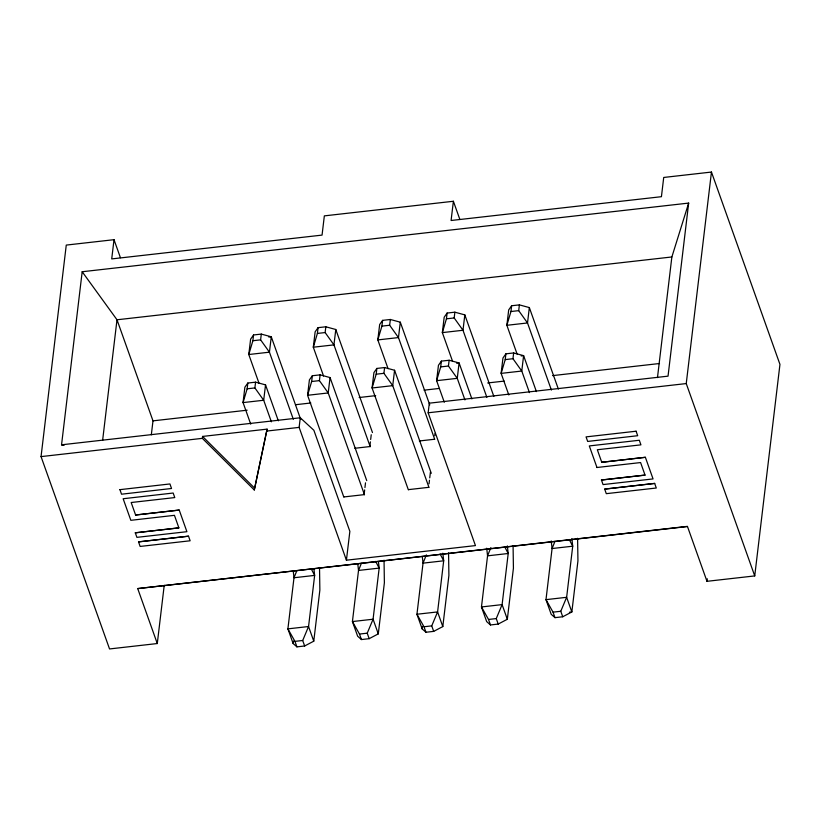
<?xml version="1.0" encoding="UTF-8"?>
<svg xmlns="http://www.w3.org/2000/svg" width="821" height="821" viewBox="0 0 821 821"><rect width="100%" height="100%" fill="white"/><g stroke="black" fill="none" stroke-linecap="round" stroke-linejoin="round"><path stroke-width="1.23" d="M164.231 585.281L157.283 643.541L109.542 648.949L41.05 456.609L66.265 245.089L114.016 239.681L120.43 257.712M61.554 444.808L82.182 271.741L688.665 203.085L668.037 376.151L429.311 403.173L428.162 412.789L475.451 545.596L346.421 560.199L299.131 427.392L300.27 417.776L61.554 444.808L64.017 445.403M114.016 239.681L111.718 258.913L322.058 235.104L324.346 215.872L453.387 201.268L459.811 219.31M102.615 440.415L117.003 319.78L82.182 271.741M135.619 515.054L131.175 502.514L174.77 497.577L173.159 493.031L123.15 498.737L130.837 520.319L174.442 515.331L178.886 527.872L135.28 532.808L136.902 537.355L186.901 531.69L179.224 510.067L135.619 515.003L179.224 510.067M135.28 532.808L178.886 527.872M138.513 541.901L188.522 536.185L190.133 540.782L140.134 546.437L138.523 541.85L188.522 536.185M151.321 434.822L152.993 420.855L117.003 319.78L671.865 256.963L688.665 203.085M202.346 438.352L202.582 436.433L267.092 429.126L254.294 489.983L202.346 438.352L41.05 456.609M250.733 424.159L243.057 402.588L247.142 388.805L247.829 383.038L255.577 382.165L265.532 384.875L278.34 420.824M259.026 383.274L248.784 354.518L252.878 340.736L253.566 334.968L261.304 334.096L271.269 336.795L300.712 419.48M271.382 421.82L263.695 400.258L254.89 387.933L255.577 382.165M293.323 419.285L269.432 352.178L260.616 339.863L261.304 334.096M265.532 384.875L263.695 400.258L243.057 402.588L244.884 387.204L247.829 383.038M254.294 489.983L267.092 429.126M343.845 497.146L307.577 395.291L311.662 381.508L312.349 375.741L320.098 374.858L330.052 377.568L366.751 480.624M323.546 375.977L313.304 347.211L317.399 333.429L318.086 327.661L325.824 326.789L335.789 329.498L372.477 432.554M364.493 494.806L328.215 392.951L319.41 380.626L320.098 374.858M370.22 446.737L333.952 344.882L325.137 332.556L325.824 326.789M319.523 567.496L319.862 590.063L313.766 641.18L304.653 645.983L296.915 646.866L293.128 643.52L293.425 641.027M330.052 377.568L328.215 392.951L307.577 395.291L309.404 379.907L312.349 375.741M335.789 329.498L333.952 344.882L313.304 347.211L315.141 331.828L318.086 327.661M346.421 560.199L349.859 531.351L313.868 430.276L300.27 417.776M408.365 489.839L372.087 387.984L376.182 374.202L376.87 368.434L384.608 367.562L394.573 370.261L431.271 473.317M388.066 368.67L377.824 339.915L381.909 326.132L382.607 320.364L390.344 319.482L400.299 322.191L429.752 404.876M364.657 489.921L364.093 494.653L344.091 496.91M364.945 487.551L365.509 482.82M370.394 441.842L369.83 446.573L354.826 448.276M370.671 439.481L371.236 434.74M429.014 487.51L392.736 385.644L383.92 373.329L384.608 367.562M434.74 439.43L398.472 337.575L389.657 325.249L390.344 319.482M394.573 370.261L392.736 385.644L372.087 387.984L373.924 372.601L376.87 368.434M400.299 322.191L398.472 337.575L377.824 339.915L379.661 324.531L382.607 320.364M357.802 564.099L358.52 570.441L352.425 621.559L357.648 636.213L361.435 639.559L369.173 638.676L378.286 633.874L384.382 582.766L384.043 560.189M453.387 201.268L451.088 220.5L661.428 196.691L663.717 177.459L711.458 172.051L779.95 364.391L754.735 575.911L706.984 581.319L687.423 526.364L137.712 588.585L157.283 643.541M444.294 402.249L436.608 380.677L440.703 366.895L441.39 361.127L449.128 360.255L459.093 362.954L471.89 398.914M452.587 361.363L442.345 332.608L446.429 318.825L447.117 313.058L454.865 312.185L464.819 314.884L493.842 396.379M429.044 483.795L429.465 480.244M429.742 477.884L430.45 471.962M434.771 435.725L435.058 433.355M464.943 399.909L457.256 378.337L448.44 366.022L449.128 360.255M486.884 397.374L462.993 330.268L454.177 317.953L454.865 312.185M448.564 552.892L448.902 575.459L442.806 626.577L433.693 631.38L425.955 632.252L422.158 628.907L422.456 626.413M464.819 314.884L462.993 330.268L442.345 332.608L444.182 317.224L447.117 313.058M508.815 394.942L501.128 373.381L505.223 359.598L505.91 353.83L513.648 352.948L523.613 355.657L536.411 391.607M517.107 354.067L506.865 325.301L510.949 311.518L511.637 305.751L519.385 304.878L529.34 307.577L558.362 389.072M529.463 392.612L521.776 371.041L512.961 358.715L513.648 352.948M551.404 390.078L527.513 322.961L518.698 310.646L519.385 304.878M529.34 307.577L527.513 322.961L506.865 325.301L508.692 309.917L511.637 305.751M486.699 548.223L487.561 555.838L481.465 606.955L486.679 621.61L490.476 624.955L498.214 624.073L507.327 619.27L513.423 568.153L513.074 545.585M645.378 457.297L601.762 462.285L645.378 457.297L653.054 478.92L603.055 484.585L601.434 479.998L645.039 475.102L640.596 462.562L596.99 467.498M601.434 480.039L645.039 475.102M604.667 489.131L654.676 483.415L656.287 488.013L606.288 493.667L604.677 489.08L654.676 483.415M636.07 431.22L586.061 436.885L587.682 441.431L637.691 435.715L636.07 431.179M657.477 377.598L671.865 256.963M754.735 575.911L686.243 383.571L711.458 172.051M706.984 581.319L707.292 578.784M296.853 570.657L294 577.748L287.904 628.865L293.128 643.52M361.373 563.36L358.52 570.441L379.169 568.111L378.45 561.769M426.366 554.873L423.041 563.144L416.945 614.252L422.158 628.907M490.886 547.566L487.561 555.838L508.209 553.498L507.347 545.893M554.934 541.439L552.081 548.531L545.986 599.648L551.199 614.303L554.996 617.649L562.734 616.766L571.847 611.963L577.943 560.856L577.594 538.278M304.653 645.983L302.703 640.493L308.552 626.526L314.648 575.408L313.93 569.066M369.173 638.676L367.223 633.186L373.073 619.219L379.169 568.111L375.649 561.379M433.693 631.38L431.733 625.879L437.593 611.922L443.689 560.805L442.827 553.19M498.214 624.073L496.253 618.582L502.113 604.615L508.209 553.498L504.689 546.776M562.734 616.766L560.774 611.276L566.634 597.308L572.719 546.201L571.868 538.586M253.566 334.968L250.621 339.135L248.784 354.518L269.432 352.178L271.269 336.795L268.836 337.072M441.39 361.127L438.445 365.294L436.608 380.677L457.256 378.337L459.093 362.954L456.661 363.231M505.91 353.83L502.965 357.997L501.128 373.381L521.776 371.041L523.613 355.657L521.181 355.934M252.878 340.736L260.616 339.863M317.399 333.429L325.137 332.556M381.909 326.132L389.657 325.249M446.429 318.825L454.177 317.953M510.949 311.518L518.698 310.646M247.142 388.805L254.89 387.933M311.662 381.508L319.41 380.626M376.182 374.202L383.92 373.329M440.703 366.895L448.44 366.022M505.223 359.598L512.961 358.715M152.993 420.855L247.162 410.192M295.529 404.722L310.8 402.988M359.157 397.518L375.7 395.64M424.057 390.17L439.327 388.436M487.695 382.966L504.238 381.088M552.595 375.618L659.499 363.518M266.866 431.046L299.131 427.392M428.162 412.789L686.243 383.571M419.346 440.969L434.35 439.276M408.612 489.614L428.613 487.346M687.239 526.559L137.712 588.585M313.766 641.18L308.552 626.526L287.904 628.865L294.955 641.365L302.703 640.493M378.286 633.874L373.073 619.219L352.425 621.559L359.475 634.058L367.223 633.186M442.806 626.577L437.593 611.922L416.945 614.252L423.995 626.762L431.733 625.879M507.327 619.27L502.113 604.615L481.465 606.955L488.516 619.455L496.253 618.582M569.415 612.24L571.847 611.963L566.634 597.308L545.986 599.648L553.036 612.148L560.774 611.276M202.582 436.433L254.52 488.054M569.21 539.469L572.719 546.201L552.081 548.531L551.219 540.926M440.169 554.083L443.689 560.805L423.041 563.144L422.322 556.802M311.128 568.686L314.648 575.408L294 577.748L293.282 571.406M601.762 462.285L597.329 449.744L640.924 444.849L639.313 440.261L589.304 445.926L596.98 467.549M553.036 612.148L554.996 617.649M488.516 619.455L490.476 624.955M423.995 626.762L425.955 632.252M359.475 634.058L361.435 639.559M294.955 641.365L296.915 646.866M119.917 489.603L121.529 494.201L171.538 488.485L169.926 483.949L119.917 489.655"/></g></svg>
